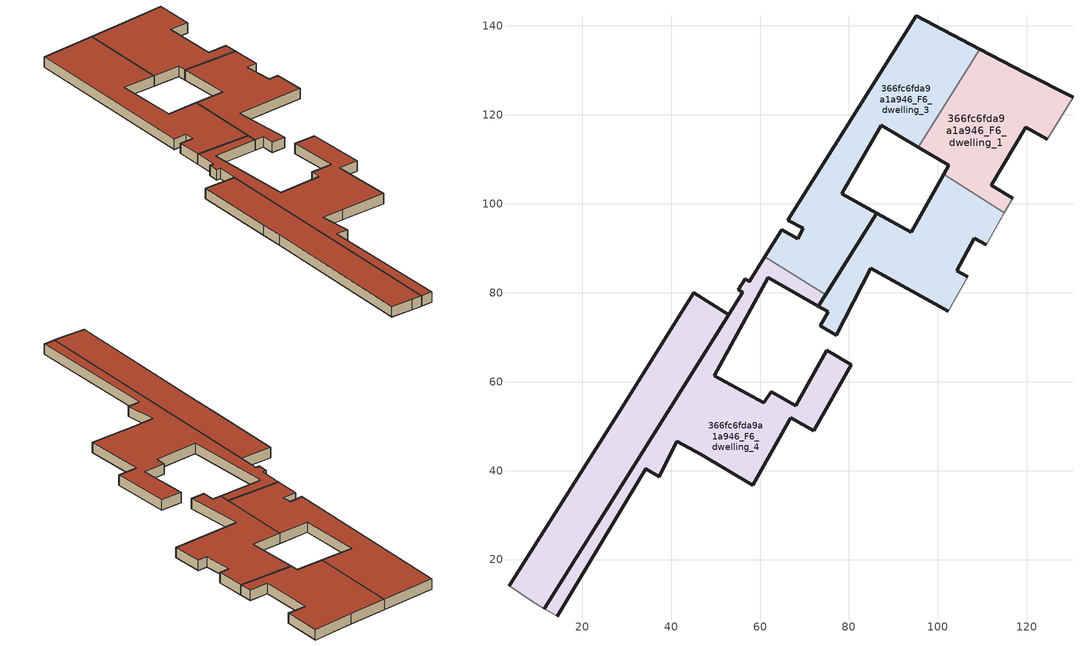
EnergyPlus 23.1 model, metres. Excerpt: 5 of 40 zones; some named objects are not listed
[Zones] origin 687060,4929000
366fc6fda9a1a946_F6_dwelling_0
 floor outside (EU_floor_Construction): 86.23,97.88 78.42,102.26 87.21,117.59 95.53,112.69 109.36,134.75 95.09,142.23 66.29,96.32 69.71,94.49 68.5,92.12 64.94,94.16 61.12,88.07 74.73,79.53 z18
 floor to 366fc6fda9a1a946_F5_dwelling_0 (EU_floor_Construction): 102.37,75.82 106.75,83.54 104.24,84.87 108.16,92.24 110.87,90.8 114.95,97.99 101.26,106.58 93.97,93.53 86.23,97.88 74.73,79.53 73.11,76.96 75.34,75.68 73.54,72.61 77.11,70.46 84.87,85.52 z18; 58.32,36.71 66.91,51.87 72.06,49 80.48,63.76 74.99,67.01 68.05,54.58 62.5,57.72 60.9,55.23 49.74,61.33 61.83,83.43 62.35,83.13 73.11,76.96 74.73,79.53 61.12,88.07 57.62,82.49 56.65,83.08 55.15,80.62 56.09,80.05 11.51,8.98 14.43,7.28 34.36,40.42 37.41,38.66 41.25,46.64 46.72,43.63 z18
 wall outside (EU_wall_Construction): 102.37,75.82 84.87,85.52 77.11,70.46 73.54,72.61 75.34,75.68 73.11,76.96 86.23,97.88 93.97,93.53 101.26,106.58 / 110.87,90.8 108.16,92.24 104.24,84.87 106.75,83.54 z18:21
 wall adiabatic (EU_wall_Construction): 106.75,83.54 102.37,75.82 / 114.95,97.99 110.87,90.8 z18:21
 wall to 366fc6fda9a1a946_F6_dwelling_1 (EU_wall_Construction): 101.26,106.58 114.95,97.99 z18:21
 roof outside (EU_roof_Construction): 74.73,79.53 73.11,76.96 62.35,83.13 61.83,83.43 49.74,61.33 60.9,55.23 62.5,57.72 68.05,54.58 74.99,67.01 80.48,63.76 72.06,49 66.91,51.87 58.32,36.71 46.72,43.63 41.25,46.64 37.41,38.66 34.36,40.42 14.43,7.28 11.51,8.98 56.09,80.05 55.15,80.62 56.65,83.08 57.62,82.49 61.12,88.07 z21; 114.95,97.99 110.87,90.8 108.16,92.24 104.24,84.87 106.75,83.54 102.37,75.82 84.87,85.52 77.11,70.46 73.54,72.61 75.34,75.68 73.11,76.96 74.73,79.53 86.23,97.88 93.97,93.53 101.26,106.58 z21; 109.36,134.75 95.53,112.69 87.21,117.59 78.42,102.26 86.23,97.88 74.73,79.53 61.12,88.07 64.94,94.16 68.5,92.12 69.71,94.49 66.29,96.32 95.09,142.23 z21
366fc6fda9a1a946_F6_dwelling_1
 floor to 366fc6fda9a1a946_F5_dwelling_1 (EU_floor_Construction): 116.81,101.26 112.01,104.16 119.75,117.23 124.56,114.54 130.36,123.94 119.48,129.44 109.36,134.75 95.53,112.69 102.41,108.63 101.26,106.58 114.95,97.99 z18
 wall outside (EU_wall_Construction): 101.26,106.58 102.41,108.63 95.53,112.69 / 109.36,134.75 119.48,129.44 130.36,123.94 / 124.56,114.54 119.75,117.23 112.01,104.16 116.81,101.26 z18:21
 wall adiabatic (EU_wall_Construction): 116.81,101.26 114.95,97.99 / 130.36,123.94 124.56,114.54 z18:21
 wall to 366fc6fda9a1a946_F6_dwelling_3 (EU_wall_Construction): 95.53,112.69 109.36,134.75 z18:21
 roof outside (EU_roof_Construction): 130.36,123.94 124.56,114.54 119.75,117.23 112.01,104.16 116.81,101.26 114.95,97.99 101.26,106.58 102.41,108.63 95.53,112.69 109.36,134.75 119.48,129.44 z21
366fc6fda9a1a946_F6_dwelling_2
 floor outside (EU_floor_Construction): 102.37,75.82 106.75,83.54 104.24,84.87 108.16,92.24 110.87,90.8 114.95,97.99 101.26,106.58 93.97,93.53 86.23,97.88 74.73,79.53 73.11,76.96 75.34,75.68 73.54,72.61 77.11,70.46 84.87,85.52 z18; 11.51,8.98 52.96,75.06 45.08,80.01 32.15,59.32 28.82,53.95 3.58,14.1 8.92,10.49 z18
 floor to 366fc6fda9a1a946_F5_dwelling_2 (EU_floor_Construction): 58.32,36.71 66.91,51.87 72.06,49 80.48,63.76 74.99,67.01 68.05,54.58 62.5,57.72 60.9,55.23 49.74,61.33 61.83,83.43 62.35,83.13 73.11,76.96 74.73,79.53 61.12,88.07 57.62,82.49 56.65,83.08 55.15,80.62 56.09,80.05 52.96,75.06 11.51,8.98 14.43,7.28 34.36,40.42 37.41,38.66 41.25,46.64 46.72,43.63 z18
 wall outside (EU_wall_Construction): 11.51,8.98 56.09,80.05 55.15,80.62 56.65,83.08 57.62,82.49 61.12,88.07 / 74.73,79.53 73.11,76.96 62.35,83.13 61.83,83.43 49.74,61.33 60.9,55.23 62.5,57.72 68.05,54.58 74.99,67.01 80.48,63.76 72.06,49 66.91,51.87 58.32,36.71 46.72,43.63 41.25,46.64 37.41,38.66 34.36,40.42 14.43,7.28 z18:21
 wall adiabatic (EU_wall_Construction): 14.43,7.28 11.51,8.98 z18:21
 wall to 366fc6fda9a1a946_F6_dwelling_3 (EU_wall_Construction): 61.12,88.07 74.73,79.53 z18:21
 roof outside (EU_roof_Construction): 74.73,79.53 73.11,76.96 62.35,83.13 61.83,83.43 49.74,61.33 60.9,55.23 62.5,57.72 68.05,54.58 74.99,67.01 80.48,63.76 72.06,49 66.91,51.87 58.32,36.71 46.72,43.63 41.25,46.64 37.41,38.66 34.36,40.42 14.43,7.28 11.51,8.98 52.96,75.06 56.09,80.05 55.15,80.62 56.65,83.08 57.62,82.49 61.12,88.07 z21; 114.95,97.99 110.87,90.8 108.16,92.24 104.24,84.87 106.75,83.54 102.37,75.82 84.87,85.52 77.11,70.46 73.54,72.61 75.34,75.68 73.11,76.96 74.73,79.53 86.23,97.88 93.97,93.53 101.26,106.58 z21; 52.96,75.06 11.51,8.98 8.92,10.49 3.58,14.1 28.82,53.95 32.15,59.32 45.08,80.01 z21
366fc6fda9a1a946_F6_dwelling_3
 floor to 366fc6fda9a1a946_F5_dwelling_3 (EU_floor_Construction): 86.23,97.88 78.42,102.26 87.21,117.59 95.53,112.69 109.36,134.75 95.09,142.23 66.29,96.32 69.71,94.49 68.5,92.12 64.94,94.16 61.12,88.07 74.73,79.53 z18; 102.37,75.82 106.75,83.54 104.24,84.87 108.16,92.24 110.87,90.8 114.95,97.99 101.26,106.58 93.97,93.53 86.23,97.88 74.73,79.53 73.11,76.96 75.34,75.68 73.54,72.61 77.11,70.46 84.87,85.52 z18
 wall outside (EU_wall_Construction): 61.12,88.07 64.94,94.16 68.5,92.12 69.71,94.49 66.29,96.32 95.09,142.23 109.36,134.75 / 95.53,112.69 87.21,117.59 78.42,102.26 86.23,97.88 74.73,79.53 z18:21
 roof outside (EU_roof_Construction): 114.95,97.99 110.87,90.8 108.16,92.24 104.24,84.87 106.75,83.54 102.37,75.82 84.87,85.52 77.11,70.46 73.54,72.61 75.34,75.68 73.11,76.96 74.73,79.53 86.23,97.88 93.97,93.53 101.26,106.58 z21; 109.36,134.75 95.53,112.69 87.21,117.59 78.42,102.26 86.23,97.88 74.73,79.53 61.12,88.07 64.94,94.16 68.5,92.12 69.71,94.49 66.29,96.32 95.09,142.23 z21
366fc6fda9a1a946_F6_dwelling_4
 floor to 366fc6fda9a1a946_F5_dwelling_4 (EU_floor_Construction): 58.32,36.71 66.91,51.87 72.06,49 80.48,63.76 74.99,67.01 68.05,54.58 62.5,57.72 60.9,55.23 49.74,61.33 61.83,83.43 62.35,83.13 73.11,76.96 74.73,79.53 61.12,88.07 57.62,82.49 56.65,83.08 55.15,80.62 56.09,80.05 52.96,75.06 11.51,8.98 14.43,7.28 34.36,40.42 37.41,38.66 41.25,46.64 46.72,43.63 z18; 11.51,8.98 52.96,75.06 45.08,80.01 32.15,59.32 28.82,53.95 3.58,14.1 8.92,10.49 z18
 wall outside (EU_wall_Construction): 3.58,14.1 28.82,53.95 32.15,59.32 45.08,80.01 52.96,75.06 11.51,8.98 z18:21
 wall adiabatic (EU_wall_Construction): 11.51,8.98 8.92,10.49 3.58,14.1 z18:21
 roof outside (EU_roof_Construction): 52.96,75.06 11.51,8.98 8.92,10.49 3.58,14.1 28.82,53.95 32.15,59.32 45.08,80.01 z21; 74.73,79.53 73.11,76.96 62.35,83.13 61.83,83.43 49.74,61.33 60.9,55.23 62.5,57.72 68.05,54.58 74.99,67.01 80.48,63.76 72.06,49 66.91,51.87 58.32,36.71 46.72,43.63 41.25,46.64 37.41,38.66 34.36,40.42 14.43,7.28 11.51,8.98 52.96,75.06 56.09,80.05 55.15,80.62 56.65,83.08 57.62,82.49 61.12,88.07 z21
[Building]
EU S2 Campaign: North Axis=0; Terrain=City; Solar Distribution=FullExterior
[Site:Location]
Bologna: Latitude=44.5; Longitude=11.25; Time Zone=1; Elevation=37
[SizingPeriod:WeatherFileDays]
AnnualSizingPeriod: Begin Month=1; Begin Day of Month=1; End Month=12; End Day of Month=31; Day of Week for Start Day=Monday; Use Weather File Daylight Saving Period=No; Use Weather File Rain and Snow Indicators=No
[MATERIAL]
EU_InternalMass_Material: Roughness=MediumRough; Thickness=0.1; Conductivity=1; Density=1800; Specific Heat=900; Thermal Absorptance=0.9; Solar Absorptance=0.7; Visible Absorptance=0.7
[MATERIAL:NOMASS] Roughness=MediumRough; Thermal Absorptance=0.9; Solar Absorptance=0.7; Visible Absorptance=0.7
Name | Thermal Resistance
EU_wall_NoMass | 0.890213
EU_roof_NoMass | 0.636128
EU_floor_NoMass | 0.79516
[CONSTRUCTION]
EU_wall_Construction: EU_wall_NoMass
EU_roof_Construction: EU_roof_NoMass
EU_floor_Construction: EU_floor_NoMass
EU_InternalMass_Construction: EU_InternalMass_Material
[ZONE] Type=1; Multiplier=1; Ceiling Height=autocalculate; Floor Area=autocalculate; Part of Total Floor Area=Yes
Name | Volume
366fc6fda9a1a946_F6_dwelling_0 | 6959.81
366fc6fda9a1a946_F6_dwelling_1 | 1770.33
366fc6fda9a1a946_F6_dwelling_2 | 6550
366fc6fda9a1a946_F6_dwelling_3 | 4360.25
366fc6fda9a1a946_F6_dwelling_4 | 4779.61
[INTERNALMASS] Construction=EU_InternalMass_Construction
Name | Zone or ZoneList | Surface Area
366fc6fda9a1a946_F6_dwelling_0_EU_InternalMass | 366fc6fda9a1a946_F6_dwelling_0 | 726.678
366fc6fda9a1a946_F6_dwelling_1_EU_InternalMass | 366fc6fda9a1a946_F6_dwelling_1 | 726.715
366fc6fda9a1a946_F6_dwelling_2_EU_InternalMass | 366fc6fda9a1a946_F6_dwelling_2 | 656.182
366fc6fda9a1a946_F6_dwelling_3_EU_InternalMass | 366fc6fda9a1a946_F6_dwelling_3 | 656.163
366fc6fda9a1a946_F6_dwelling_4_EU_InternalMass | 366fc6fda9a1a946_F6_dwelling_4 | 1594.42
[OTHEREQUIPMENT] Fuel Type=Electricity; Design Level Calculation Method=Watts/Area; Power per Zone Floor Area=1; Fraction Latent=0; Fraction Radiant=0; Fraction Lost=0; Carbon Dioxide Generation Rate=0; EndUse Subcategory=EU_Step8_InternalGains
Name | Zone or ZoneList or Space or SpaceList | Schedule
EU_Step8_InternalGain_366fc6fda9a1a946_F6_dwelling_0_f000 | 366fc6fda9a1a946_F6_dwelling_0 | EU_Step8_GainSchedule_366fc6fda9a1a946_F6_dwelling_0_f000
EU_Step8_InternalGain_366fc6fda9a1a946_F6_dwelling_1_f000 | 366fc6fda9a1a946_F6_dwelling_1 | EU_Step8_GainSchedule_366fc6fda9a1a946_F6_dwelling_1_f000
EU_Step8_InternalGain_366fc6fda9a1a946_F6_dwelling_2_f000 | 366fc6fda9a1a946_F6_dwelling_2 | EU_Step8_GainSchedule_366fc6fda9a1a946_F6_dwelling_2_f000
EU_Step8_InternalGain_366fc6fda9a1a946_F6_dwelling_3_f000 | 366fc6fda9a1a946_F6_dwelling_3 | EU_Step8_GainSchedule_366fc6fda9a1a946_F6_dwelling_3_f000
EU_Step8_InternalGain_366fc6fda9a1a946_F6_dwelling_4_f000 | 366fc6fda9a1a946_F6_dwelling_4 | EU_Step8_GainSchedule_366fc6fda9a1a946_F6_dwelling_4_f000
[ZONEVENTILATION:DESIGNFLOWRATE] Schedule=EU_AlwaysOn; Design Flow Rate Calculation Method=AirChanges/Hour; Air Changes per Hour=0.718634; Ventilation Type=Natural; Fan Pressure Rise=0; Fan Total Efficiency=1; Constant Term Coefficient=1; Temperature Term Coefficient=0; Velocity Term Coefficient=0; Velocity Squared Term Coefficient=0; Minimum Indoor Temperature=-100; Maximum Indoor Temperature=100; Delta Temperature=-100; Minimum Outdoor Temperature=-100; Maximum Outdoor Temperature=100; Maximum Wind Speed=40
Name | Zone or ZoneList or Space or SpaceList
EU_ConstantAir_366fc6fda9a1a946_F6_dwelling_0 | 366fc6fda9a1a946_F6_dwelling_0
EU_ConstantAir_366fc6fda9a1a946_F6_dwelling_1 | 366fc6fda9a1a946_F6_dwelling_1
EU_ConstantAir_366fc6fda9a1a946_F6_dwelling_2 | 366fc6fda9a1a946_F6_dwelling_2
EU_ConstantAir_366fc6fda9a1a946_F6_dwelling_3 | 366fc6fda9a1a946_F6_dwelling_3
EU_ConstantAir_366fc6fda9a1a946_F6_dwelling_4 | 366fc6fda9a1a946_F6_dwelling_4
[SIZING:ZONE] Zone Cooling Design Supply Air Temperature Input Method=SupplyAirTemperature; Zone Cooling Design Supply Air Temperature=13; Zone Heating Design Supply Air Temperature Input Method=SupplyAirTemperature; Zone Heating Design Supply Air Temperature=50; Zone Cooling Design Supply Air Humidity Ratio=0.008; Zone Heating Design Supply Air Humidity Ratio=0.008; Cooling Design Air Flow Method=DesignDay; Cooling Design Air Flow Rate=0; Cooling Minimum Air Flow per Zone Floor Area=0.000762; Cooling Minimum Air Flow=0; Cooling Minimum Air Flow Fraction=0.2; Heating Design Air Flow Method=DesignDay; Heating Design Air Flow Rate=0; Heating Maximum Air Flow per Zone Floor Area=0.002032; Heating Maximum Air Flow=0.141576; Heating Maximum Air Flow Fraction=0.3; Account for Dedicated Outdoor Air System=No; Dedicated Outdoor Air System Control Strategy=NeutralSupplyAir; Dedicated Outdoor Air Low Setpoint Temperature for Design=autosize; Dedicated Outdoor Air High Setpoint Temperature for Design=autosize; Zone Load Sizing Method=Sensible Load Only No Latent Load; Zone Latent Cooling Design Supply Air Humidity Ratio Input Method=HumidityRatioDifference; Zone Cooling Design Supply Air Humidity Ratio Difference=0.005; Zone Latent Heating Design Supply Air Humidity Ratio Input Method=HumidityRatioDifference; Zone Humidification Design Supply Air Humidity Ratio Difference=0.005
366fc6fda9a1a946_F6_dwelling_0; 366fc6fda9a1a946_F6_dwelling_1; 366fc6fda9a1a946_F6_dwelling_2; 366fc6fda9a1a946_F6_dwelling_3; 366fc6fda9a1a946_F6_dwelling_4
[ThermostatSetpoint:DualSetpoint] Heating Setpoint Temperature Schedule=HVACTemplate-Always 20; Cooling Setpoint Temperature Schedule=HVACTemplate-Always 50
EU_HeatOnly_366fc6fda9a1a946_F6_dwelling_0 Dual SP Control; EU_HeatOnly_366fc6fda9a1a946_F6_dwelling_1 Dual SP Control; EU_HeatOnly_366fc6fda9a1a946_F6_dwelling_2 Dual SP Control; EU_HeatOnly_366fc6fda9a1a946_F6_dwelling_3 Dual SP Control; EU_HeatOnly_366fc6fda9a1a946_F6_dwelling_4 Dual SP Control
[ZoneControl:Thermostat] Control Type Schedule=HVACTemplate-Always 4
Name | Zone or ZoneList | Control
366fc6fda9a1a946_F6_dwelling_0 Thermostat | 366fc6fda9a1a946_F6_dwelling_0 | EU_HeatOnly_366fc6fda9a1a946_F6_dwelling_0 Dual SP Control
366fc6fda9a1a946_F6_dwelling_1 Thermostat | 366fc6fda9a1a946_F6_dwelling_1 | EU_HeatOnly_366fc6fda9a1a946_F6_dwelling_1 Dual SP Control
366fc6fda9a1a946_F6_dwelling_2 Thermostat | 366fc6fda9a1a946_F6_dwelling_2 | EU_HeatOnly_366fc6fda9a1a946_F6_dwelling_2 Dual SP Control
366fc6fda9a1a946_F6_dwelling_3 Thermostat | 366fc6fda9a1a946_F6_dwelling_3 | EU_HeatOnly_366fc6fda9a1a946_F6_dwelling_3 Dual SP Control
366fc6fda9a1a946_F6_dwelling_4 Thermostat | 366fc6fda9a1a946_F6_dwelling_4 | EU_HeatOnly_366fc6fda9a1a946_F6_dwelling_4 Dual SP Control
[Zone equipment]
366fc6fda9a1a946_F6_dwelling_0: 366fc6fda9a1a946_F6_dwelling_0 Ideal Loads Air System
366fc6fda9a1a946_F6_dwelling_1: 366fc6fda9a1a946_F6_dwelling_1 Ideal Loads Air System
366fc6fda9a1a946_F6_dwelling_2: 366fc6fda9a1a946_F6_dwelling_2 Ideal Loads Air System
366fc6fda9a1a946_F6_dwelling_3: 366fc6fda9a1a946_F6_dwelling_3 Ideal Loads Air System
366fc6fda9a1a946_F6_dwelling_4: 366fc6fda9a1a946_F6_dwelling_4 Ideal Loads Air System
[SCHEDULE:CONSTANT]
EU_AlwaysOn: Hourly Value=1
[SCHEDULE:FILE] Column Number=1; Rows to Skip at Top=0; Number of Hours of Data=8760; Column Separator=Comma; Interpolate to Timestep=No; Minutes per Item=60; Adjust Schedule for Daylight Savings=Yes
Name | File
EU_Step8_GainSchedule_366fc6fda9a1a946_F6_dwelling_0_f000 | ../../schedules/366fc6fda9a1a946/366fc6fda9a1a946_F6_dwelling_0_f000_gain.csv
EU_Step8_GainSchedule_366fc6fda9a1a946_F6_dwelling_1_f000 | ../../schedules/366fc6fda9a1a946/366fc6fda9a1a946_F6_dwelling_1_f000_gain.csv
EU_Step8_GainSchedule_366fc6fda9a1a946_F6_dwelling_2_f000 | ../../schedules/366fc6fda9a1a946/366fc6fda9a1a946_F6_dwelling_2_f000_gain.csv
EU_Step8_GainSchedule_366fc6fda9a1a946_F6_dwelling_3_f000 | ../../schedules/366fc6fda9a1a946/366fc6fda9a1a946_F6_dwelling_3_f000_gain.csv
EU_Step8_GainSchedule_366fc6fda9a1a946_F6_dwelling_4_f000 | ../../schedules/366fc6fda9a1a946/366fc6fda9a1a946_F6_dwelling_4_f000_gain.csv
[Schedule:Compact]
HVACTemplate-Always 20: Through: 12/31, For: AllDays, Until: 24:00, 20
HVACTemplate-Always 50: Through: 12/31, For: AllDays, Until: 24:00, 50
HVACTemplate-Always 4: Through: 12/31, For: AllDays, Until: 24:00, 4
